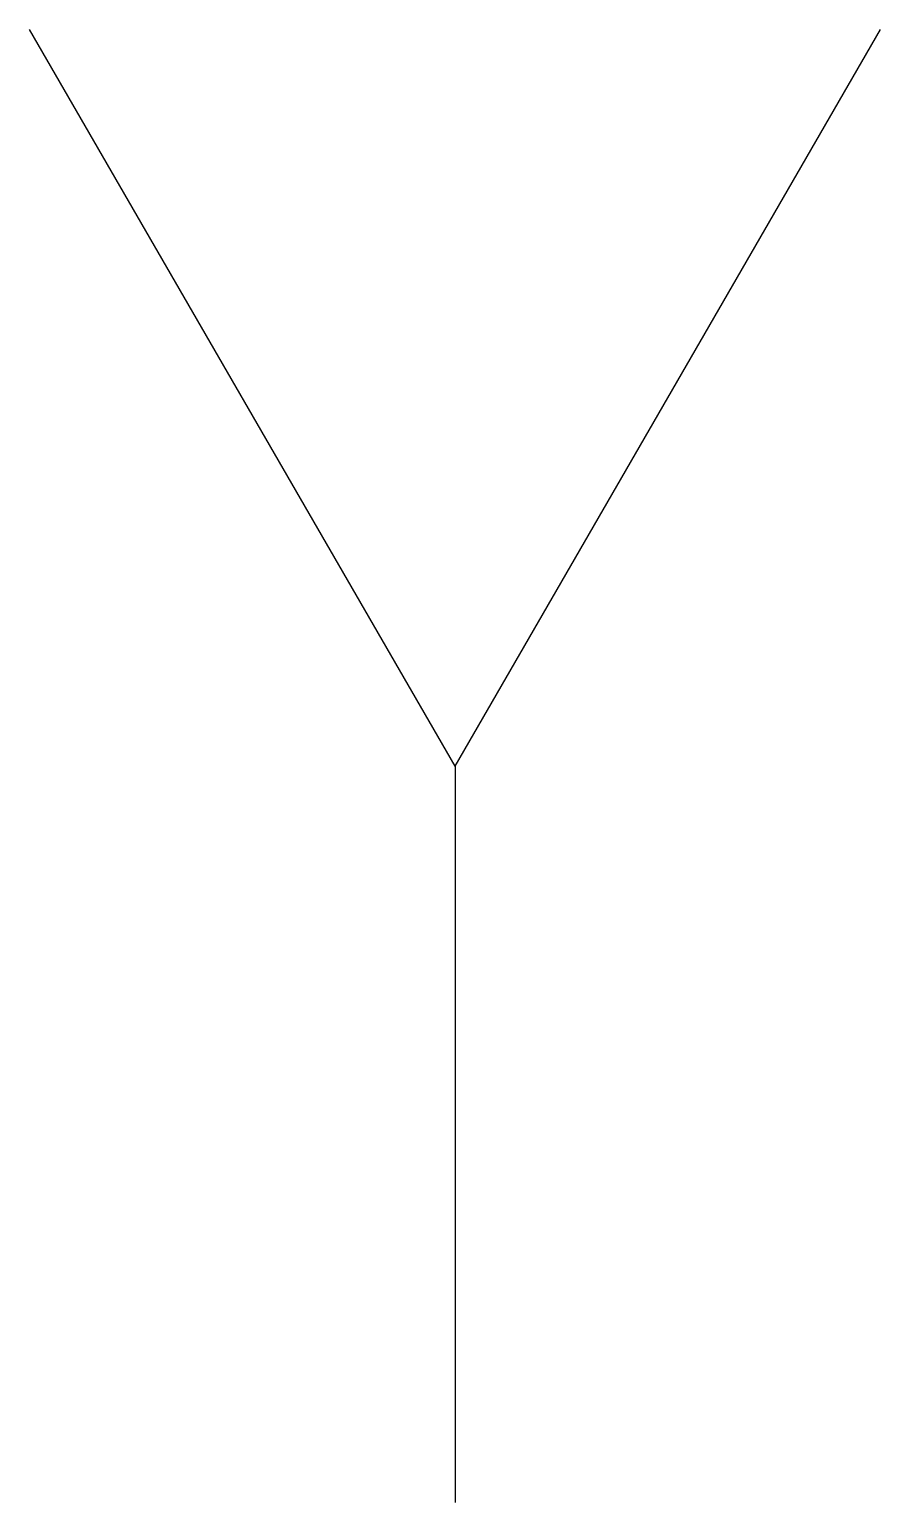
# Model space of a CAD drawing. Extents: x 176.71 to 177.29, y 146.09 to 147.09.
import ezdxf

# ---------------------------------------------------------------- set-up
doc = ezdxf.new("R2010")
doc.units = 0
doc.header["$MEASUREMENT"] = 0
doc.layers.add('DIM', color=2, linetype='CONTINUOUS')

msp = doc.modelspace()

# ---------------------------------------------------------------- linework, layer by layer
at = {"layer": 'DIM'}
for q in [(176.7119, 147.0925), (177.2892, 147.0925), (177.0006, 146.0925)]:
    msp.add_line((177.0006, 146.5925), q, dxfattribs=at)

doc.saveas('drawing.dxf')
